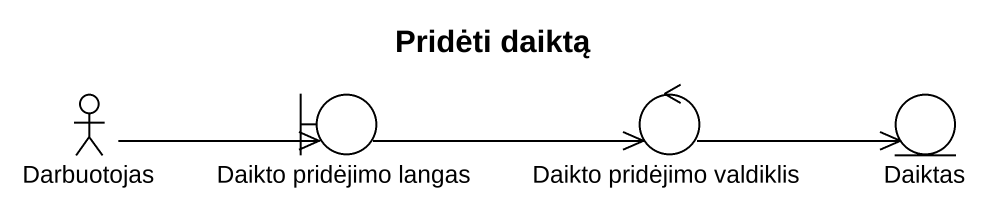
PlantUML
@startuml
title Pridėti daiktą
actor Darbuotojas
boundary "Daikto pridėjimo langas" as Daikto_pridėjimo_langas
control "Daikto pridėjimo valdiklis" as Daikto_pridėjimo_valdiklis
entity Daiktas
Darbuotojas -right-> Daikto_pridėjimo_langas
Daikto_pridėjimo_langas -right-> Daikto_pridėjimo_valdiklis
Daikto_pridėjimo_valdiklis -right-> Daiktas
@enduml
